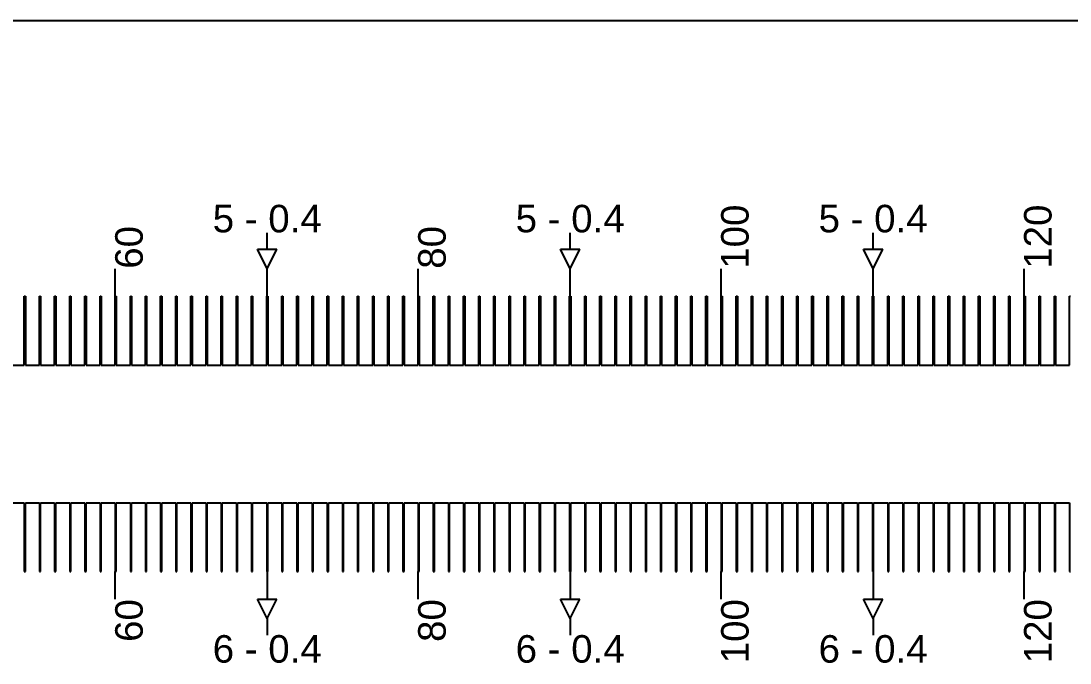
# Model space of a CAD drawing. Extents: x -119394 to 128420, y 74496 to 185496.
# Drawn here: x 38426.1 to 38807, y 112562.7 to 112795.9 of the extents above; entities that cross this region are included whole.
import ezdxf

# ---------------------------------------------------------------- set-up
doc = ezdxf.new("R2010")
doc.units = 13
doc.layers.add('CL - Label-1', color=120, linetype='Continuous')
doc.layers.add('CL - Label-2', color=132, linetype='Continuous')
doc.layers.add('CL - Sub-Micro', color=7, linetype='Continuous', true_color=0x47d1ff)
doc.styles.get("Standard").update_dxf_attribs({"font": 'arial.ttf'})

msp = doc.modelspace()

# ---------------------------------------------------------------- linework, layer by layer
for p, q in [((46680.29, 112795.86), (38030.29, 112795.86)), ((38515.49, 112712.94), (38515.49, 112718.94)), ((38625.49, 112712.94), (38625.49, 112718.94)), ((38735.49, 112712.94), (38735.49, 112718.94)), ((38460.29, 112695.86), (38460.29, 112705.86)), ((38515.49, 112695.86), (38515.49, 112705.86)), ((38570.29, 112695.86), (38570.29, 112705.86)), ((38625.49, 112695.86), (38625.49, 112705.86)), ((38680.29, 112695.86), (38680.29, 112705.86)), ((38735.49, 112695.86), (38735.49, 112705.86)), ((38790.29, 112695.86), (38790.29, 112705.86)), ((38460.29, 112585.86), (38460.29, 112595.86)), ((38515.49, 112595.86), (38515.49, 112585.86)), ((38570.29, 112585.86), (38570.29, 112595.86)), ((38625.49, 112595.86), (38625.49, 112585.86)), ((38680.29, 112585.86), (38680.29, 112595.86)), ((38735.49, 112595.86), (38735.49, 112585.86)), ((38790.29, 112585.86), (38790.29, 112595.86)), ((38515.49, 112578.79), (38515.49, 112572.79)), ((38625.49, 112578.79), (38625.49, 112572.79)), ((38735.49, 112578.79), (38735.49, 112572.79))]:
    msp.add_line(p, q)
at = {"layer": 'CL - Label-2'}
for p, q in [((38515.49, 112705.86), (38511.95, 112712.96)), ((38511.95, 112712.96), (38519.02, 112712.96)), ((38515.49, 112705.86), (38519.02, 112712.96)), ((38625.49, 112705.86), (38621.95, 112712.96)), ((38621.95, 112712.96), (38629.02, 112712.96)), ((38625.49, 112705.86), (38629.02, 112712.96)), ((38735.49, 112705.86), (38731.95, 112712.96)), ((38731.95, 112712.96), (38739.02, 112712.96)), ((38735.49, 112705.86), (38739.02, 112712.96)), ((38515.49, 112578.79), (38511.95, 112585.89)), ((38511.95, 112585.89), (38519.02, 112585.89)), ((38515.49, 112578.79), (38519.02, 112585.89)), ((38625.49, 112578.79), (38621.95, 112585.89)), ((38621.95, 112585.89), (38629.02, 112585.89)), ((38625.49, 112578.79), (38629.02, 112585.89)), ((38735.49, 112578.79), (38731.95, 112585.89)), ((38731.95, 112585.89), (38739.02, 112585.89)), ((38735.49, 112578.79), (38739.02, 112585.89))]:
    msp.add_line(p, q, dxfattribs=at)
at = {"layer": 'CL - Sub-Micro'}
for p, q in [((38427.29, 112670.86), (38427.29, 112695.86)), ((38427.29, 112695.86), (38427.69, 112695.86)), ((38427.69, 112695.86), (38427.69, 112670.86)), ((38432.79, 112670.86), (38432.79, 112695.86)), ((38432.79, 112695.86), (38433.19, 112695.86)), ((38433.19, 112695.86), (38433.19, 112670.86)), ((38438.29, 112670.86), (38438.29, 112695.86)), ((38438.29, 112695.86), (38438.69, 112695.86)), ((38438.69, 112695.86), (38438.69, 112670.86)), ((38443.79, 112670.86), (38443.79, 112695.86)), ((38443.79, 112695.86), (38444.19, 112695.86)), ((38444.19, 112695.86), (38444.19, 112670.86)), ((38449.29, 112670.86), (38449.29, 112695.86)), ((38449.29, 112695.86), (38449.69, 112695.86)), ((38449.69, 112695.86), (38449.69, 112670.86)), ((38454.79, 112670.86), (38454.79, 112695.86)), ((38454.79, 112695.86), (38455.19, 112695.86)), ((38455.19, 112695.86), (38455.19, 112670.86)), ((38460.29, 112670.86), (38460.29, 112695.86)), ((38460.29, 112695.86), (38460.69, 112695.86)), ((38460.69, 112695.86), (38460.69, 112670.86)), ((38465.79, 112670.86), (38465.79, 112695.86)), ((38465.79, 112695.86), (38466.19, 112695.86)), ((38466.19, 112695.86), (38466.19, 112670.86)), ((38471.29, 112670.86), (38471.29, 112695.86)), ((38471.29, 112695.86), (38471.69, 112695.86)), ((38471.69, 112695.86), (38471.69, 112670.86)), ((38476.79, 112670.86), (38476.79, 112695.86)), ((38476.79, 112695.86), (38477.19, 112695.86)), ((38477.19, 112695.86), (38477.19, 112670.86)), ((38482.29, 112670.86), (38482.29, 112695.86)), ((38482.29, 112695.86), (38482.69, 112695.86)), ((38482.69, 112695.86), (38482.69, 112670.86)), ((38487.79, 112670.86), (38487.79, 112695.86)), ((38487.79, 112695.86), (38488.19, 112695.86)), ((38488.19, 112695.86), (38488.19, 112670.86)), ((38493.29, 112670.86), (38493.29, 112695.86)), ((38493.29, 112695.86), (38493.69, 112695.86)), ((38493.69, 112695.86), (38493.69, 112670.86)), ((38498.79, 112670.86), (38498.79, 112695.86)), ((38498.79, 112695.86), (38499.19, 112695.86)), ((38499.19, 112695.86), (38499.19, 112670.86)), ((38504.29, 112670.86), (38504.29, 112695.86)), ((38504.29, 112695.86), (38504.69, 112695.86)), ((38504.69, 112695.86), (38504.69, 112670.86)), ((38509.79, 112670.86), (38509.79, 112695.86)), ((38509.79, 112695.86), (38510.19, 112695.86)), ((38510.19, 112695.86), (38510.19, 112670.86)), ((38515.29, 112670.86), (38515.29, 112695.86)), ((38515.29, 112695.86), (38515.69, 112695.86)), ((38515.69, 112695.86), (38515.69, 112670.86)), ((38520.79, 112670.86), (38520.79, 112695.86)), ((38520.79, 112695.86), (38521.19, 112695.86)), ((38521.19, 112695.86), (38521.19, 112670.86)), ((38526.29, 112670.86), (38526.29, 112695.86)), ((38526.29, 112695.86), (38526.69, 112695.86)), ((38526.69, 112695.86), (38526.69, 112670.86)), ((38531.79, 112670.86), (38531.79, 112695.86)), ((38531.79, 112695.86), (38532.19, 112695.86)), ((38532.19, 112695.86), (38532.19, 112670.86)), ((38537.29, 112670.86), (38537.29, 112695.86)), ((38537.29, 112695.86), (38537.69, 112695.86)), ((38537.69, 112695.86), (38537.69, 112670.86)), ((38542.79, 112670.86), (38542.79, 112695.86)), ((38542.79, 112695.86), (38543.19, 112695.86)), ((38543.19, 112695.86), (38543.19, 112670.86)), ((38548.29, 112670.86), (38548.29, 112695.86)), ((38548.29, 112695.86), (38548.69, 112695.86)), ((38548.69, 112695.86), (38548.69, 112670.86)), ((38553.79, 112670.86), (38553.79, 112695.86)), ((38553.79, 112695.86), (38554.19, 112695.86)), ((38554.19, 112695.86), (38554.19, 112670.86)), ((38559.29, 112670.86), (38559.29, 112695.86)), ((38559.29, 112695.86), (38559.69, 112695.86)), ((38559.69, 112695.86), (38559.69, 112670.86)), ((38564.79, 112670.86), (38564.79, 112695.86)), ((38564.79, 112695.86), (38565.19, 112695.86)), ((38565.19, 112695.86), (38565.19, 112670.86)), ((38570.29, 112670.86), (38570.29, 112695.86)), ((38570.29, 112695.86), (38570.69, 112695.86)), ((38570.69, 112695.86), (38570.69, 112670.86)), ((38575.79, 112670.86), (38575.79, 112695.86)), ((38575.79, 112695.86), (38576.19, 112695.86)), ((38576.19, 112695.86), (38576.19, 112670.86)), ((38581.29, 112670.86), (38581.29, 112695.86)), ((38581.29, 112695.86), (38581.69, 112695.86)), ((38581.69, 112695.86), (38581.69, 112670.86)), ((38586.79, 112670.86), (38586.79, 112695.86)), ((38586.79, 112695.86), (38587.19, 112695.86)), ((38587.19, 112695.86), (38587.19, 112670.86)), ((38592.29, 112670.86), (38592.29, 112695.86)), ((38592.29, 112695.86), (38592.69, 112695.86)), ((38592.69, 112695.86), (38592.69, 112670.86)), ((38597.79, 112670.86), (38597.79, 112695.86)), ((38597.79, 112695.86), (38598.19, 112695.86)), ((38598.19, 112695.86), (38598.19, 112670.86)), ((38603.29, 112670.86), (38603.29, 112695.86)), ((38603.29, 112695.86), (38603.69, 112695.86)), ((38603.69, 112695.86), (38603.69, 112670.86)), ((38608.79, 112670.86), (38608.79, 112695.86)), ((38608.79, 112695.86), (38609.19, 112695.86)), ((38609.19, 112695.86), (38609.19, 112670.86)), ((38614.29, 112670.86), (38614.29, 112695.86)), ((38614.29, 112695.86), (38614.69, 112695.86)), ((38614.69, 112695.86), (38614.69, 112670.86)), ((38619.79, 112670.86), (38619.79, 112695.86)), ((38619.79, 112695.86), (38620.19, 112695.86)), ((38620.19, 112695.86), (38620.19, 112670.86)), ((38625.29, 112670.86), (38625.29, 112695.86)), ((38625.29, 112695.86), (38625.69, 112695.86)), ((38625.69, 112695.86), (38625.69, 112670.86)), ((38630.79, 112670.86), (38630.79, 112695.86)), ((38630.79, 112695.86), (38631.19, 112695.86)), ((38631.19, 112695.86), (38631.19, 112670.86)), ((38636.29, 112670.86), (38636.29, 112695.86)), ((38636.29, 112695.86), (38636.69, 112695.86)), ((38636.69, 112695.86), (38636.69, 112670.86)), ((38641.79, 112670.86), (38641.79, 112695.86)), ((38641.79, 112695.86), (38642.19, 112695.86)), ((38642.19, 112695.86), (38642.19, 112670.86)), ((38647.29, 112670.86), (38647.29, 112695.86)), ((38647.29, 112695.86), (38647.69, 112695.86)), ((38647.69, 112695.86), (38647.69, 112670.86)), ((38652.79, 112670.86), (38652.79, 112695.86)), ((38652.79, 112695.86), (38653.19, 112695.86)), ((38653.19, 112695.86), (38653.19, 112670.86)), ((38658.29, 112670.86), (38658.29, 112695.86)), ((38658.29, 112695.86), (38658.69, 112695.86)), ((38658.69, 112695.86), (38658.69, 112670.86)), ((38663.79, 112670.86), (38663.79, 112695.86)), ((38663.79, 112695.86), (38664.19, 112695.86)), ((38664.19, 112695.86), (38664.19, 112670.86)), ((38669.29, 112670.86), (38669.29, 112695.86)), ((38669.29, 112695.86), (38669.69, 112695.86)), ((38669.69, 112695.86), (38669.69, 112670.86)), ((38674.79, 112670.86), (38674.79, 112695.86)), ((38674.79, 112695.86), (38675.19, 112695.86)), ((38675.19, 112695.86), (38675.19, 112670.86)), ((38680.29, 112670.86), (38680.29, 112695.86)), ((38680.29, 112695.86), (38680.69, 112695.86)), ((38680.69, 112695.86), (38680.69, 112670.86)), ((38685.79, 112670.86), (38685.79, 112695.86)), ((38685.79, 112695.86), (38686.19, 112695.86)), ((38686.19, 112695.86), (38686.19, 112670.86)), ((38691.29, 112670.86), (38691.29, 112695.86)), ((38691.29, 112695.86), (38691.69, 112695.86)), ((38691.69, 112695.86), (38691.69, 112670.86)), ((38696.79, 112670.86), (38696.79, 112695.86)), ((38696.79, 112695.86), (38697.19, 112695.86)), ((38697.19, 112695.86), (38697.19, 112670.86)), ((38702.29, 112670.86), (38702.29, 112695.86)), ((38702.29, 112695.86), (38702.69, 112695.86)), ((38702.69, 112695.86), (38702.69, 112670.86)), ((38707.79, 112670.86), (38707.79, 112695.86)), ((38707.79, 112695.86), (38708.19, 112695.86)), ((38708.19, 112695.86), (38708.19, 112670.86)), ((38713.29, 112670.86), (38713.29, 112695.86)), ((38713.29, 112695.86), (38713.69, 112695.86)), ((38713.69, 112695.86), (38713.69, 112670.86)), ((38718.79, 112670.86), (38718.79, 112695.86)), ((38718.79, 112695.86), (38719.19, 112695.86)), ((38719.19, 112695.86), (38719.19, 112670.86)), ((38724.29, 112670.86), (38724.29, 112695.86)), ((38724.29, 112695.86), (38724.69, 112695.86)), ((38724.69, 112695.86), (38724.69, 112670.86)), ((38729.79, 112670.86), (38729.79, 112695.86)), ((38729.79, 112695.86), (38730.19, 112695.86)), ((38730.19, 112695.86), (38730.19, 112670.86)), ((38735.29, 112670.86), (38735.29, 112695.86)), ((38735.29, 112695.86), (38735.69, 112695.86)), ((38735.69, 112695.86), (38735.69, 112670.86)), ((38740.79, 112670.86), (38740.79, 112695.86)), ((38740.79, 112695.86), (38741.19, 112695.86)), ((38741.19, 112695.86), (38741.19, 112670.86)), ((38746.29, 112670.86), (38746.29, 112695.86)), ((38746.29, 112695.86), (38746.69, 112695.86)), ((38746.69, 112695.86), (38746.69, 112670.86)), ((38751.79, 112670.86), (38751.79, 112695.86)), ((38751.79, 112695.86), (38752.19, 112695.86)), ((38752.19, 112695.86), (38752.19, 112670.86)), ((38757.29, 112670.86), (38757.29, 112695.86)), ((38757.29, 112695.86), (38757.69, 112695.86)), ((38757.69, 112695.86), (38757.69, 112670.86)), ((38762.79, 112670.86), (38762.79, 112695.86)), ((38762.79, 112695.86), (38763.19, 112695.86)), ((38763.19, 112695.86), (38763.19, 112670.86)), ((38768.29, 112670.86), (38768.29, 112695.86)), ((38768.29, 112695.86), (38768.69, 112695.86)), ((38768.69, 112695.86), (38768.69, 112670.86)), ((38773.79, 112670.86), (38773.79, 112695.86)), ((38773.79, 112695.86), (38774.19, 112695.86)), ((38774.19, 112695.86), (38774.19, 112670.86)), ((38779.29, 112670.86), (38779.29, 112695.86)), ((38779.29, 112695.86), (38779.69, 112695.86)), ((38779.69, 112695.86), (38779.69, 112670.86)), ((38784.79, 112670.86), (38784.79, 112695.86)), ((38784.79, 112695.86), (38785.19, 112695.86)), ((38785.19, 112695.86), (38785.19, 112670.86)), ((38790.29, 112670.86), (38790.29, 112695.86)), ((38790.29, 112695.86), (38790.69, 112695.86)), ((38790.69, 112695.86), (38790.69, 112670.86)), ((38795.79, 112670.86), (38795.79, 112695.86)), ((38795.79, 112695.86), (38796.19, 112695.86)), ((38796.19, 112695.86), (38796.19, 112670.86)), ((38801.29, 112670.86), (38801.29, 112695.86)), ((38801.29, 112695.86), (38801.69, 112695.86)), ((38801.69, 112695.86), (38801.69, 112670.86)), ((38806.79, 112670.86), (38806.79, 112695.86)), ((38806.79, 112695.86), (38807.19, 112695.86)), ((38422.19, 112670.86), (38427.29, 112670.86)), ((38427.69, 112670.86), (38432.79, 112670.86)), ((38433.19, 112670.86), (38438.29, 112670.86)), ((38438.69, 112670.86), (38443.79, 112670.86)), ((38444.19, 112670.86), (38449.29, 112670.86)), ((38449.69, 112670.86), (38454.79, 112670.86)), ((38455.19, 112670.86), (38460.29, 112670.86)), ((38460.69, 112670.86), (38465.79, 112670.86)), ((38466.19, 112670.86), (38471.29, 112670.86)), ((38471.69, 112670.86), (38476.79, 112670.86)), ((38477.19, 112670.86), (38482.29, 112670.86)), ((38482.69, 112670.86), (38487.79, 112670.86)), ((38488.19, 112670.86), (38493.29, 112670.86)), ((38493.69, 112670.86), (38498.79, 112670.86)), ((38499.19, 112670.86), (38504.29, 112670.86)), ((38504.69, 112670.86), (38509.79, 112670.86)), ((38510.19, 112670.86), (38515.29, 112670.86)), ((38515.69, 112670.86), (38520.79, 112670.86)), ((38521.19, 112670.86), (38526.29, 112670.86)), ((38526.69, 112670.86), (38531.79, 112670.86)), ((38532.19, 112670.86), (38537.29, 112670.86)), ((38537.69, 112670.86), (38542.79, 112670.86)), ((38543.19, 112670.86), (38548.29, 112670.86)), ((38548.69, 112670.86), (38553.79, 112670.86)), ((38554.19, 112670.86), (38559.29, 112670.86)), ((38559.69, 112670.86), (38564.79, 112670.86)), ((38565.19, 112670.86), (38570.29, 112670.86)), ((38570.69, 112670.86), (38575.79, 112670.86)), ((38576.19, 112670.86), (38581.29, 112670.86)), ((38581.69, 112670.86), (38586.79, 112670.86)), ((38587.19, 112670.86), (38592.29, 112670.86)), ((38592.69, 112670.86), (38597.79, 112670.86)), ((38598.19, 112670.86), (38603.29, 112670.86)), ((38603.69, 112670.86), (38608.79, 112670.86)), ((38609.19, 112670.86), (38614.29, 112670.86)), ((38614.69, 112670.86), (38619.79, 112670.86)), ((38620.19, 112670.86), (38625.29, 112670.86)), ((38625.69, 112670.86), (38630.79, 112670.86)), ((38631.19, 112670.86), (38636.29, 112670.86)), ((38636.69, 112670.86), (38641.79, 112670.86)), ((38642.19, 112670.86), (38647.29, 112670.86)), ((38647.69, 112670.86), (38652.79, 112670.86)), ((38653.19, 112670.86), (38658.29, 112670.86)), ((38658.69, 112670.86), (38663.79, 112670.86)), ((38664.19, 112670.86), (38669.29, 112670.86)), ((38669.69, 112670.86), (38674.79, 112670.86)), ((38675.19, 112670.86), (38680.29, 112670.86)), ((38680.69, 112670.86), (38685.79, 112670.86)), ((38686.19, 112670.86), (38691.29, 112670.86)), ((38691.69, 112670.86), (38696.79, 112670.86)), ((38697.19, 112670.86), (38702.29, 112670.86)), ((38702.69, 112670.86), (38707.79, 112670.86)), ((38708.19, 112670.86), (38713.29, 112670.86)), ((38713.69, 112670.86), (38718.79, 112670.86)), ((38719.19, 112670.86), (38724.29, 112670.86)), ((38724.69, 112670.86), (38729.79, 112670.86)), ((38730.19, 112670.86), (38735.29, 112670.86)), ((38735.69, 112670.86), (38740.79, 112670.86)), ((38741.19, 112670.86), (38746.29, 112670.86)), ((38746.69, 112670.86), (38751.79, 112670.86)), ((38752.19, 112670.86), (38757.29, 112670.86)), ((38757.69, 112670.86), (38762.79, 112670.86)), ((38763.19, 112670.86), (38768.29, 112670.86)), ((38768.69, 112670.86), (38773.79, 112670.86)), ((38774.19, 112670.86), (38779.29, 112670.86)), ((38779.69, 112670.86), (38784.79, 112670.86)), ((38785.19, 112670.86), (38790.29, 112670.86)), ((38790.69, 112670.86), (38795.79, 112670.86)), ((38796.19, 112670.86), (38801.29, 112670.86)), ((38801.69, 112670.86), (38806.79, 112670.86)), ((38422.19, 112620.86), (38427.29, 112620.86)), ((38427.29, 112620.86), (38427.29, 112595.86)), ((38427.69, 112595.86), (38427.69, 112620.86)), ((38427.69, 112620.86), (38432.79, 112620.86)), ((38432.79, 112620.86), (38432.79, 112595.86)), ((38433.19, 112595.86), (38433.19, 112620.86)), ((38433.19, 112620.86), (38438.29, 112620.86)), ((38438.29, 112620.86), (38438.29, 112595.86)), ((38438.69, 112595.86), (38438.69, 112620.86)), ((38438.69, 112620.86), (38443.79, 112620.86)), ((38443.79, 112620.86), (38443.79, 112595.86)), ((38444.19, 112595.86), (38444.19, 112620.86)), ((38444.19, 112620.86), (38449.29, 112620.86)), ((38449.29, 112620.86), (38449.29, 112595.86)), ((38449.69, 112595.86), (38449.69, 112620.86)), ((38449.69, 112620.86), (38454.79, 112620.86)), ((38454.79, 112620.86), (38454.79, 112595.86)), ((38455.19, 112595.86), (38455.19, 112620.86)), ((38455.19, 112620.86), (38460.29, 112620.86)), ((38460.29, 112620.86), (38460.29, 112595.86)), ((38460.69, 112595.86), (38460.69, 112620.86)), ((38460.69, 112620.86), (38465.79, 112620.86)), ((38465.79, 112620.86), (38465.79, 112595.86)), ((38466.19, 112595.86), (38466.19, 112620.86)), ((38466.19, 112620.86), (38471.29, 112620.86)), ((38471.29, 112620.86), (38471.29, 112595.86)), ((38471.69, 112595.86), (38471.69, 112620.86)), ((38471.69, 112620.86), (38476.79, 112620.86)), ((38476.79, 112620.86), (38476.79, 112595.86)), ((38477.19, 112595.86), (38477.19, 112620.86)), ((38477.19, 112620.86), (38482.29, 112620.86)), ((38482.29, 112620.86), (38482.29, 112595.86)), ((38482.69, 112595.86), (38482.69, 112620.86)), ((38482.69, 112620.86), (38487.79, 112620.86)), ((38487.79, 112620.86), (38487.79, 112595.86)), ((38488.19, 112595.86), (38488.19, 112620.86)), ((38488.19, 112620.86), (38493.29, 112620.86)), ((38493.29, 112620.86), (38493.29, 112595.86)), ((38493.69, 112595.86), (38493.69, 112620.86)), ((38493.69, 112620.86), (38498.79, 112620.86)), ((38498.79, 112620.86), (38498.79, 112595.86)), ((38499.19, 112595.86), (38499.19, 112620.86)), ((38499.19, 112620.86), (38504.29, 112620.86)), ((38504.29, 112620.86), (38504.29, 112595.86)), ((38504.69, 112595.86), (38504.69, 112620.86)), ((38504.69, 112620.86), (38509.79, 112620.86)), ((38509.79, 112620.86), (38509.79, 112595.86)), ((38510.19, 112595.86), (38510.19, 112620.86)), ((38510.19, 112620.86), (38515.29, 112620.86)), ((38515.29, 112620.86), (38515.29, 112595.86)), ((38515.69, 112595.86), (38515.69, 112620.86)), ((38515.69, 112620.86), (38520.79, 112620.86)), ((38520.79, 112620.86), (38520.79, 112595.86)), ((38521.19, 112595.86), (38521.19, 112620.86)), ((38521.19, 112620.86), (38526.29, 112620.86)), ((38526.29, 112620.86), (38526.29, 112595.86)), ((38526.69, 112595.86), (38526.69, 112620.86)), ((38526.69, 112620.86), (38531.79, 112620.86)), ((38531.79, 112620.86), (38531.79, 112595.86)), ((38532.19, 112595.86), (38532.19, 112620.86)), ((38532.19, 112620.86), (38537.29, 112620.86)), ((38537.29, 112620.86), (38537.29, 112595.86)), ((38537.69, 112595.86), (38537.69, 112620.86)), ((38537.69, 112620.86), (38542.79, 112620.86)), ((38542.79, 112620.86), (38542.79, 112595.86)), ((38543.19, 112595.86), (38543.19, 112620.86)), ((38543.19, 112620.86), (38548.29, 112620.86)), ((38548.29, 112620.86), (38548.29, 112595.86)), ((38548.69, 112595.86), (38548.69, 112620.86)), ((38548.69, 112620.86), (38553.79, 112620.86)), ((38553.79, 112620.86), (38553.79, 112595.86)), ((38554.19, 112595.86), (38554.19, 112620.86)), ((38554.19, 112620.86), (38559.29, 112620.86)), ((38559.29, 112620.86), (38559.29, 112595.86)), ((38559.69, 112595.86), (38559.69, 112620.86)), ((38559.69, 112620.86), (38564.79, 112620.86)), ((38564.79, 112620.86), (38564.79, 112595.86)), ((38565.19, 112595.86), (38565.19, 112620.86)), ((38565.19, 112620.86), (38570.29, 112620.86)), ((38570.29, 112620.86), (38570.29, 112595.86)), ((38570.69, 112595.86), (38570.69, 112620.86)), ((38570.69, 112620.86), (38575.79, 112620.86)), ((38575.79, 112620.86), (38575.79, 112595.86)), ((38576.19, 112595.86), (38576.19, 112620.86)), ((38576.19, 112620.86), (38581.29, 112620.86)), ((38581.29, 112620.86), (38581.29, 112595.86)), ((38581.69, 112595.86), (38581.69, 112620.86)), ((38581.69, 112620.86), (38586.79, 112620.86)), ((38586.79, 112620.86), (38586.79, 112595.86)), ((38587.19, 112595.86), (38587.19, 112620.86)), ((38587.19, 112620.86), (38592.29, 112620.86)), ((38592.29, 112620.86), (38592.29, 112595.86)), ((38592.69, 112595.86), (38592.69, 112620.86)), ((38592.69, 112620.86), (38597.79, 112620.86)), ((38597.79, 112620.86), (38597.79, 112595.86)), ((38598.19, 112595.86), (38598.19, 112620.86)), ((38598.19, 112620.86), (38603.29, 112620.86)), ((38603.29, 112620.86), (38603.29, 112595.86)), ((38603.69, 112595.86), (38603.69, 112620.86)), ((38603.69, 112620.86), (38608.79, 112620.86)), ((38608.79, 112620.86), (38608.79, 112595.86)), ((38609.19, 112595.86), (38609.19, 112620.86)), ((38609.19, 112620.86), (38614.29, 112620.86)), ((38614.29, 112620.86), (38614.29, 112595.86)), ((38614.69, 112595.86), (38614.69, 112620.86)), ((38614.69, 112620.86), (38619.79, 112620.86)), ((38619.79, 112620.86), (38619.79, 112595.86)), ((38620.19, 112595.86), (38620.19, 112620.86)), ((38620.19, 112620.86), (38625.29, 112620.86)), ((38625.29, 112620.86), (38625.29, 112595.86)), ((38625.69, 112595.86), (38625.69, 112620.86)), ((38625.69, 112620.86), (38630.79, 112620.86)), ((38630.79, 112620.86), (38630.79, 112595.86)), ((38631.19, 112595.86), (38631.19, 112620.86)), ((38631.19, 112620.86), (38636.29, 112620.86)), ((38636.29, 112620.86), (38636.29, 112595.86)), ((38636.69, 112595.86), (38636.69, 112620.86)), ((38636.69, 112620.86), (38641.79, 112620.86)), ((38641.79, 112620.86), (38641.79, 112595.86)), ((38642.19, 112595.86), (38642.19, 112620.86)), ((38642.19, 112620.86), (38647.29, 112620.86)), ((38647.29, 112620.86), (38647.29, 112595.86)), ((38647.69, 112595.86), (38647.69, 112620.86)), ((38647.69, 112620.86), (38652.79, 112620.86)), ((38652.79, 112620.86), (38652.79, 112595.86)), ((38653.19, 112595.86), (38653.19, 112620.86)), ((38653.19, 112620.86), (38658.29, 112620.86)), ((38658.29, 112620.86), (38658.29, 112595.86)), ((38658.69, 112595.86), (38658.69, 112620.86)), ((38658.69, 112620.86), (38663.79, 112620.86)), ((38663.79, 112620.86), (38663.79, 112595.86)), ((38664.19, 112595.86), (38664.19, 112620.86)), ((38664.19, 112620.86), (38669.29, 112620.86)), ((38669.29, 112620.86), (38669.29, 112595.86)), ((38669.69, 112595.86), (38669.69, 112620.86)), ((38669.69, 112620.86), (38674.79, 112620.86)), ((38674.79, 112620.86), (38674.79, 112595.86)), ((38675.19, 112595.86), (38675.19, 112620.86)), ((38675.19, 112620.86), (38680.29, 112620.86)), ((38680.29, 112620.86), (38680.29, 112595.86)), ((38680.69, 112595.86), (38680.69, 112620.86)), ((38680.69, 112620.86), (38685.79, 112620.86)), ((38685.79, 112620.86), (38685.79, 112595.86)), ((38686.19, 112595.86), (38686.19, 112620.86)), ((38686.19, 112620.86), (38691.29, 112620.86)), ((38691.29, 112620.86), (38691.29, 112595.86)), ((38691.69, 112595.86), (38691.69, 112620.86)), ((38691.69, 112620.86), (38696.79, 112620.86)), ((38696.79, 112620.86), (38696.79, 112595.86)), ((38697.19, 112595.86), (38697.19, 112620.86)), ((38697.19, 112620.86), (38702.29, 112620.86)), ((38702.29, 112620.86), (38702.29, 112595.86)), ((38702.69, 112595.86), (38702.69, 112620.86)), ((38702.69, 112620.86), (38707.79, 112620.86)), ((38707.79, 112620.86), (38707.79, 112595.86)), ((38708.19, 112595.86), (38708.19, 112620.86)), ((38708.19, 112620.86), (38713.29, 112620.86)), ((38713.29, 112620.86), (38713.29, 112595.86)), ((38713.69, 112595.86), (38713.69, 112620.86)), ((38713.69, 112620.86), (38718.79, 112620.86)), ((38718.79, 112620.86), (38718.79, 112595.86)), ((38719.19, 112595.86), (38719.19, 112620.86)), ((38719.19, 112620.86), (38724.29, 112620.86)), ((38724.29, 112620.86), (38724.29, 112595.86)), ((38724.69, 112595.86), (38724.69, 112620.86)), ((38724.69, 112620.86), (38729.79, 112620.86)), ((38729.79, 112620.86), (38729.79, 112595.86)), ((38730.19, 112595.86), (38730.19, 112620.86)), ((38730.19, 112620.86), (38735.29, 112620.86)), ((38735.29, 112620.86), (38735.29, 112595.86)), ((38735.69, 112595.86), (38735.69, 112620.86)), ((38735.69, 112620.86), (38740.79, 112620.86)), ((38740.79, 112620.86), (38740.79, 112595.86)), ((38741.19, 112595.86), (38741.19, 112620.86)), ((38741.19, 112620.86), (38746.29, 112620.86)), ((38746.29, 112620.86), (38746.29, 112595.86)), ((38746.69, 112595.86), (38746.69, 112620.86)), ((38746.69, 112620.86), (38751.79, 112620.86)), ((38751.79, 112620.86), (38751.79, 112595.86)), ((38752.19, 112595.86), (38752.19, 112620.86)), ((38752.19, 112620.86), (38757.29, 112620.86)), ((38757.29, 112620.86), (38757.29, 112595.86)), ((38757.69, 112595.86), (38757.69, 112620.86)), ((38757.69, 112620.86), (38762.79, 112620.86)), ((38762.79, 112620.86), (38762.79, 112595.86)), ((38763.19, 112595.86), (38763.19, 112620.86)), ((38763.19, 112620.86), (38768.29, 112620.86)), ((38768.29, 112620.86), (38768.29, 112595.86)), ((38768.69, 112595.86), (38768.69, 112620.86)), ((38768.69, 112620.86), (38773.79, 112620.86)), ((38773.79, 112620.86), (38773.79, 112595.86)), ((38774.19, 112595.86), (38774.19, 112620.86)), ((38774.19, 112620.86), (38779.29, 112620.86)), ((38779.29, 112620.86), (38779.29, 112595.86)), ((38779.69, 112595.86), (38779.69, 112620.86)), ((38779.69, 112620.86), (38784.79, 112620.86)), ((38784.79, 112620.86), (38784.79, 112595.86)), ((38785.19, 112595.86), (38785.19, 112620.86)), ((38785.19, 112620.86), (38790.29, 112620.86)), ((38790.29, 112620.86), (38790.29, 112595.86)), ((38790.69, 112595.86), (38790.69, 112620.86)), ((38790.69, 112620.86), (38795.79, 112620.86)), ((38795.79, 112620.86), (38795.79, 112595.86)), ((38796.19, 112595.86), (38796.19, 112620.86)), ((38796.19, 112620.86), (38801.29, 112620.86)), ((38801.29, 112620.86), (38801.29, 112595.86)), ((38801.69, 112595.86), (38801.69, 112620.86)), ((38801.69, 112620.86), (38806.79, 112620.86)), ((38806.79, 112620.86), (38806.79, 112595.86)), ((38427.29, 112595.86), (38427.69, 112595.86)), ((38432.79, 112595.86), (38433.19, 112595.86)), ((38438.29, 112595.86), (38438.69, 112595.86)), ((38443.79, 112595.86), (38444.19, 112595.86)), ((38449.29, 112595.86), (38449.69, 112595.86)), ((38454.79, 112595.86), (38455.19, 112595.86)), ((38460.29, 112595.86), (38460.69, 112595.86)), ((38465.79, 112595.86), (38466.19, 112595.86)), ((38471.29, 112595.86), (38471.69, 112595.86)), ((38476.79, 112595.86), (38477.19, 112595.86)), ((38482.29, 112595.86), (38482.69, 112595.86)), ((38487.79, 112595.86), (38488.19, 112595.86)), ((38493.29, 112595.86), (38493.69, 112595.86)), ((38498.79, 112595.86), (38499.19, 112595.86)), ((38504.29, 112595.86), (38504.69, 112595.86)), ((38509.79, 112595.86), (38510.19, 112595.86)), ((38515.29, 112595.86), (38515.69, 112595.86)), ((38520.79, 112595.86), (38521.19, 112595.86)), ((38526.29, 112595.86), (38526.69, 112595.86)), ((38531.79, 112595.86), (38532.19, 112595.86)), ((38537.29, 112595.86), (38537.69, 112595.86)), ((38542.79, 112595.86), (38543.19, 112595.86)), ((38548.29, 112595.86), (38548.69, 112595.86)), ((38553.79, 112595.86), (38554.19, 112595.86)), ((38559.29, 112595.86), (38559.69, 112595.86)), ((38564.79, 112595.86), (38565.19, 112595.86)), ((38570.29, 112595.86), (38570.69, 112595.86)), ((38575.79, 112595.86), (38576.19, 112595.86)), ((38581.29, 112595.86), (38581.69, 112595.86)), ((38586.79, 112595.86), (38587.19, 112595.86)), ((38592.29, 112595.86), (38592.69, 112595.86)), ((38597.79, 112595.86), (38598.19, 112595.86)), ((38603.29, 112595.86), (38603.69, 112595.86)), ((38608.79, 112595.86), (38609.19, 112595.86)), ((38614.29, 112595.86), (38614.69, 112595.86)), ((38619.79, 112595.86), (38620.19, 112595.86)), ((38625.29, 112595.86), (38625.69, 112595.86)), ((38630.79, 112595.86), (38631.19, 112595.86)), ((38636.29, 112595.86), (38636.69, 112595.86)), ((38641.79, 112595.86), (38642.19, 112595.86)), ((38647.29, 112595.86), (38647.69, 112595.86)), ((38652.79, 112595.86), (38653.19, 112595.86)), ((38658.29, 112595.86), (38658.69, 112595.86)), ((38663.79, 112595.86), (38664.19, 112595.86)), ((38669.29, 112595.86), (38669.69, 112595.86)), ((38674.79, 112595.86), (38675.19, 112595.86)), ((38680.29, 112595.86), (38680.69, 112595.86)), ((38685.79, 112595.86), (38686.19, 112595.86)), ((38691.29, 112595.86), (38691.69, 112595.86)), ((38696.79, 112595.86), (38697.19, 112595.86)), ((38702.29, 112595.86), (38702.69, 112595.86)), ((38707.79, 112595.86), (38708.19, 112595.86)), ((38713.29, 112595.86), (38713.69, 112595.86)), ((38718.79, 112595.86), (38719.19, 112595.86)), ((38724.29, 112595.86), (38724.69, 112595.86)), ((38729.79, 112595.86), (38730.19, 112595.86)), ((38735.29, 112595.86), (38735.69, 112595.86)), ((38740.79, 112595.86), (38741.19, 112595.86)), ((38746.29, 112595.86), (38746.69, 112595.86)), ((38751.79, 112595.86), (38752.19, 112595.86)), ((38757.29, 112595.86), (38757.69, 112595.86)), ((38762.79, 112595.86), (38763.19, 112595.86)), ((38768.29, 112595.86), (38768.69, 112595.86)), ((38773.79, 112595.86), (38774.19, 112595.86)), ((38779.29, 112595.86), (38779.69, 112595.86)), ((38784.79, 112595.86), (38785.19, 112595.86)), ((38790.29, 112595.86), (38790.69, 112595.86)), ((38795.79, 112595.86), (38796.19, 112595.86)), ((38801.29, 112595.86), (38801.69, 112595.86)), ((38806.79, 112595.86), (38807.19, 112595.86))]:
    msp.add_line(p, q, dxfattribs=at)

# ---------------------------------------------------------------- texts
at = {"layer": 'CL - Label-1', "char_height": 10, "rotation": 90}
for s, insert, attachment_point in [('100', (38680.29, 112705.86), 1), ('120', (38790.29, 112705.86), 1), ('60', (38460.29, 112705.86), 1), ('80', (38570.29, 112705.86), 1), ('60', (38460.29, 112585.86), 3), ('80', (38570.29, 112585.86), 3), ('100', (38680.29, 112585.86), 3), ('120', (38790.29, 112585.86), 3)]:
    msp.add_mtext_dynamic_manual_height_columns(s, width=21.565, gutter_width=12.5, heights=[8.55], dxfattribs=dict(at, insert=insert, attachment_point=attachment_point))
at = {"layer": 'CL - Label-2', "char_height": 10}
for s, insert, attachment_point in [('5 - 0.4', (38515.49, 112718.94), 8), ('5 - 0.4', (38625.49, 112718.94), 8), ('5 - 0.4', (38735.49, 112718.94), 8), ('6 - 0.4', (38515.49, 112572.79), 2), ('6 - 0.4', (38625.49, 112572.79), 2), ('6 - 0.4', (38735.49, 112572.79), 2)]:
    msp.add_mtext_dynamic_manual_height_columns(s, width=52.3045, gutter_width=12.5, heights=[18.11], dxfattribs=dict(at, insert=insert, attachment_point=attachment_point))

doc.saveas('drawing.dxf')
